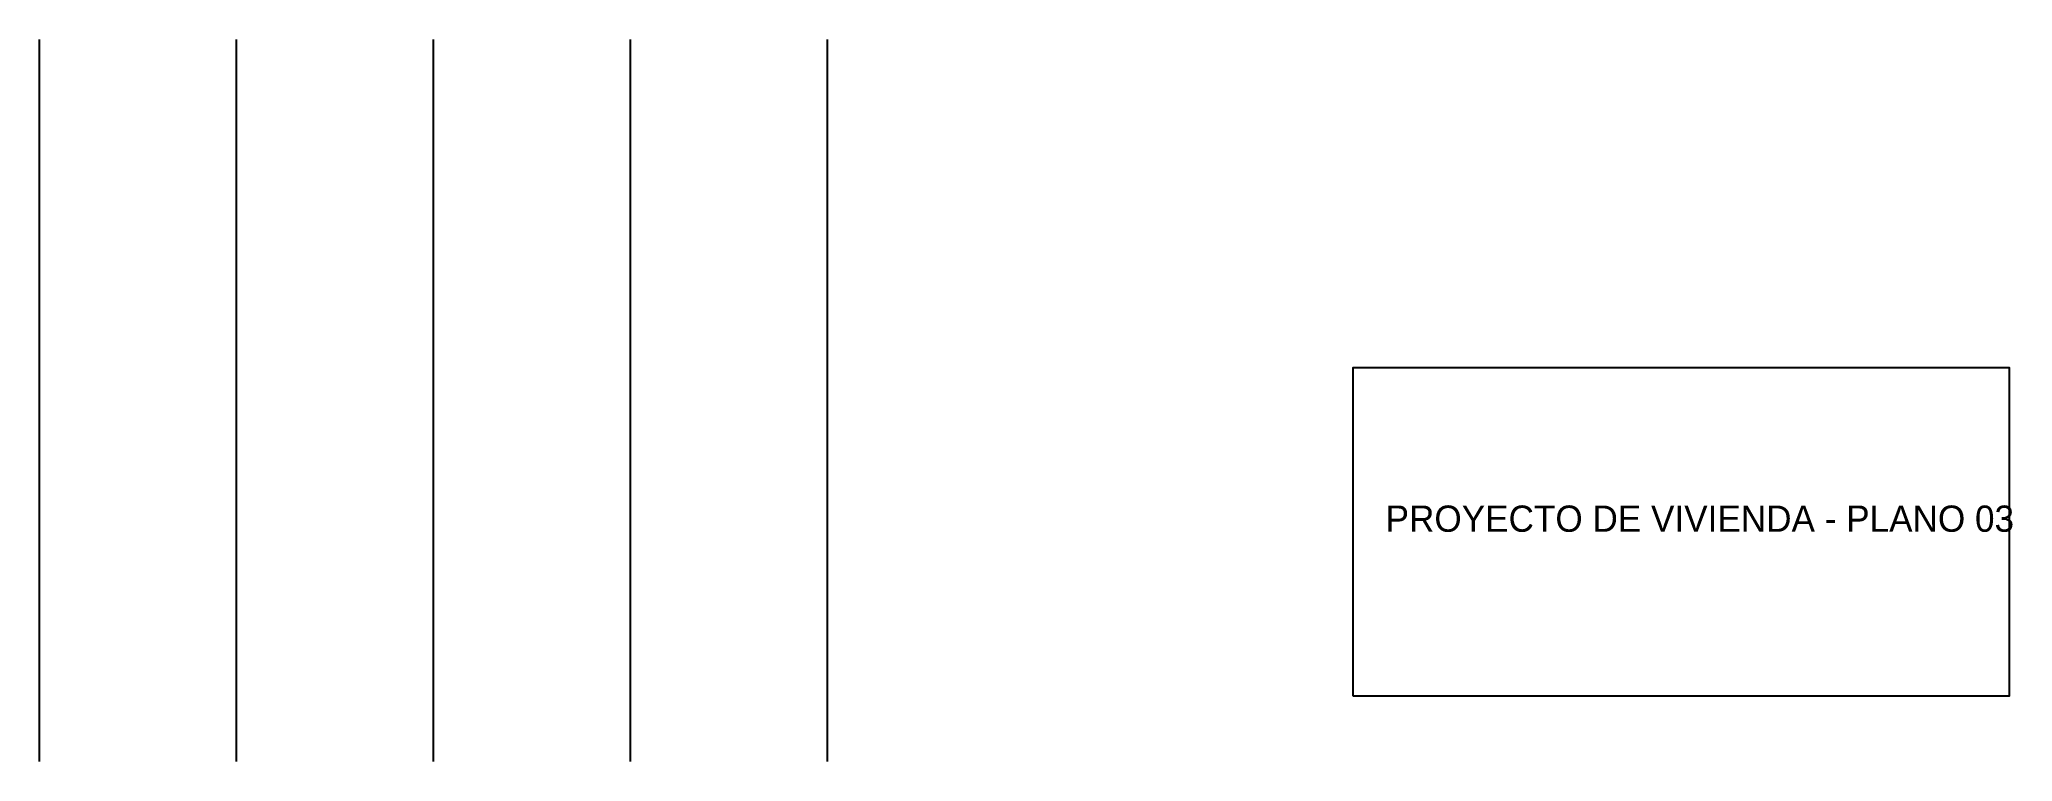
# Model space of a CAD drawing. Header units: metres. Extents: x 0 to 30, y -1 to 10.
import ezdxf

# ---------------------------------------------------------------- set-up
doc = ezdxf.new("R2010")
doc.units = ezdxf.units.M

msp = doc.modelspace()

# ---------------------------------------------------------------- linework, layer by layer
at = {"layer": 'CAJETIN'}
msp.add_lwpolyline([(20, 0), (30, 0), (30, 5), (20, 5)], close=True, dxfattribs=at)
at = {"layer": 'EJES'}
for p, q in [((0, -1), (0, 10)), ((3, -1), (3, 10)), ((6, -1), (6, 10)), ((9, -1), (9, 10)), ((12, -1), (12, 10))]:
    msp.add_line(p, q, dxfattribs=at)

# ---------------------------------------------------------------- texts
at = {"layer": 'CAJETIN'}
msp.add_text('PROYECTO DE VIVIENDA - PLANO 03', height=0.4, dxfattribs=at).set_placement((20.5, 2.5))

doc.saveas('drawing.dxf')
